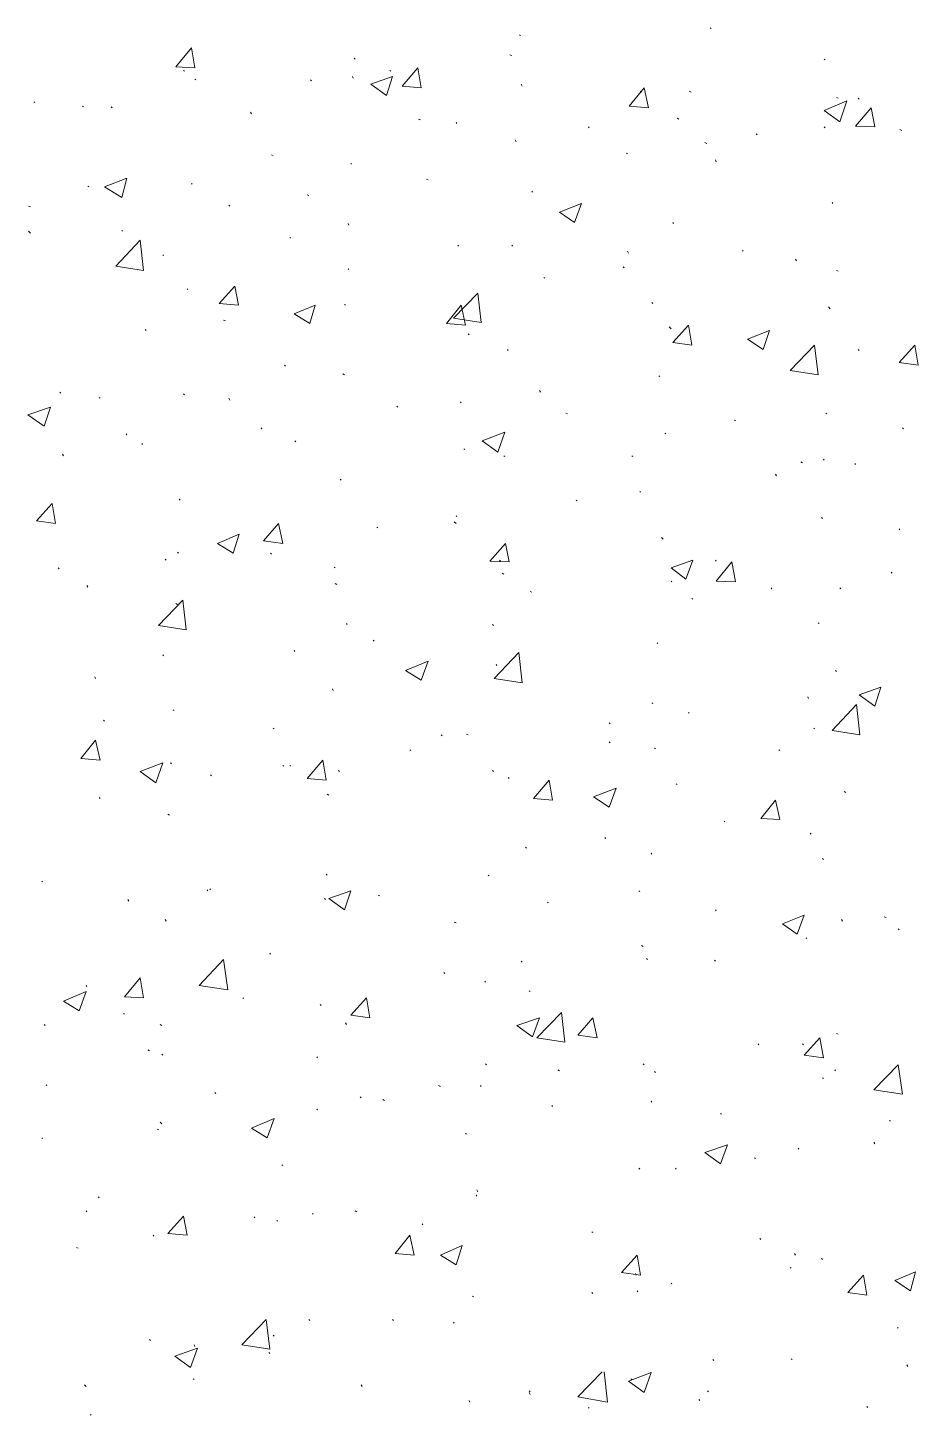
# Model space of a CAD drawing. Header units: millimetres. Extents: x 2928 to 3112, y 1220 to 1280.
# Drawn here: x 2963.702 to 2965.407, y 1254.915 to 1257.574 of the extents above; entities that cross this region are included whole.
import ezdxf

# ---------------------------------------------------------------- set-up
doc = ezdxf.new("R2010")
doc.units = ezdxf.units.MM

msp = doc.modelspace()

# ---------------------------------------------------------------- linework, layer by layer
at = {"color": 92, "linetype": 'Continuous', "lineweight": 13, "true_color": 0x00b800}
for points in [[(2965.00999, 1257.57219), (2965.00832, 1257.57385), (2965.00832, 1257.57385)], [(2964.64498, 1257.55885), (2964.64332, 1257.56052), (2964.64332, 1257.56052)], [(2963.98497, 1257.49885), (2964.01497, 1257.53552), (2964.01497, 1257.53552)], [(2964.02164, 1257.49719), (2964.01497, 1257.53552), (2964.01497, 1257.53552)], [(2964.62832, 1257.52052), (2964.62498, 1257.52219), (2964.62498, 1257.52219)], [(2963.98497, 1257.49885), (2964.02164, 1257.49719), (2964.02164, 1257.49719)], [(2964.00164, 1257.49052), (2963.99997, 1257.49219), (2963.99997, 1257.49219)], [(2964.32831, 1257.51385), (2964.32665, 1257.51552), (2964.32665, 1257.51552)], [(2964.39665, 1257.49052), (2964.39498, 1257.49219), (2964.39498, 1257.49219)], [(2964.41831, 1257.46219), (2964.44831, 1257.49719), (2964.44831, 1257.49719)], [(2964.45498, 1257.45885), (2964.44831, 1257.49719), (2964.44831, 1257.49719)], [(2965.22833, 1257.51219), (2965.22666, 1257.51385), (2965.22666, 1257.51385)], [(2964.02331, 1257.47385), (2964.02164, 1257.47552), (2964.02164, 1257.47552)], [(2964.24498, 1257.47219), (2964.24331, 1257.47385), (2964.24331, 1257.47385)], [(2964.32498, 1257.47719), (2964.32331, 1257.48052), (2964.32331, 1257.48052)], [(2964.35831, 1257.46552), (2964.39998, 1257.48052), (2964.39998, 1257.48052)], [(2964.35831, 1257.46552), (2964.38831, 1257.44385), (2964.38831, 1257.44385)], [(2964.38831, 1257.44385), (2964.39998, 1257.48052), (2964.39998, 1257.48052)], [(2964.64832, 1257.46219), (2964.64665, 1257.46552), (2964.64665, 1257.46552)], [(2964.41831, 1257.46219), (2964.45498, 1257.45885), (2964.45498, 1257.45885)], [(2964.85332, 1257.42385), (2964.88165, 1257.45885), (2964.88165, 1257.45885)], [(2964.87665, 1257.45052), (2964.87499, 1257.45219), (2964.87499, 1257.45219)], [(2964.88999, 1257.42052), (2964.88165, 1257.45885), (2964.88165, 1257.45885)], [(2964.97166, 1257.45052), (2964.96832, 1257.45219), (2964.96832, 1257.45219)], [(2965.25333, 1257.43885), (2965.24999, 1257.44052), (2965.24999, 1257.44052)], [(2965.29333, 1257.43719), (2965.29166, 1257.43885), (2965.29166, 1257.43885)], [(2963.71497, 1257.43052), (2963.7133, 1257.43219), (2963.7133, 1257.43219)], [(2963.80831, 1257.42219), (2963.80664, 1257.42385), (2963.80664, 1257.42385)], [(2963.86331, 1257.42052), (2963.86164, 1257.42219), (2963.86164, 1257.42219)], [(2964.12998, 1257.40885), (2964.12831, 1257.41219), (2964.12831, 1257.41219)], [(2964.85332, 1257.42385), (2964.88999, 1257.42052), (2964.88999, 1257.42052)], [(2965.22666, 1257.41552), (2965.26999, 1257.43385), (2965.26999, 1257.43385)], [(2965.22666, 1257.41552), (2965.25666, 1257.39385), (2965.25666, 1257.39385)], [(2965.25666, 1257.39385), (2965.26999, 1257.43385), (2965.26999, 1257.43385)], [(2965.28666, 1257.38552), (2965.31666, 1257.42052), (2965.31666, 1257.42052)], [(2965.32333, 1257.38385), (2965.31666, 1257.42052), (2965.31666, 1257.42052)], [(2964.45331, 1257.39719), (2964.44998, 1257.39885), (2964.44998, 1257.39885)], [(2964.52332, 1257.39052), (2964.52165, 1257.39218), (2964.52165, 1257.39218)], [(2964.77665, 1257.38218), (2964.77499, 1257.38385), (2964.77499, 1257.38385)], [(2964.94832, 1257.39885), (2964.94499, 1257.40052), (2964.94499, 1257.40052)], [(2965.22833, 1257.38218), (2965.22666, 1257.38385), (2965.22666, 1257.38385)], [(2965.28666, 1257.38552), (2965.32333, 1257.38385), (2965.32333, 1257.38385)], [(2964.63665, 1257.35552), (2964.63498, 1257.35885), (2964.63498, 1257.35885)], [(2965.09832, 1257.36885), (2965.09666, 1257.37052), (2965.09666, 1257.37052)], [(2965.37499, 1257.37718), (2965.37166, 1257.37885), (2965.37166, 1257.37885)], [(2964.17164, 1257.32885), (2964.16831, 1257.33052), (2964.16831, 1257.33052)], [(2964.84999, 1257.33218), (2964.84832, 1257.33385), (2964.84832, 1257.33385)], [(2965.00166, 1257.35218), (2964.99832, 1257.35385), (2964.99832, 1257.35385)], [(2964.32165, 1257.31218), (2964.31998, 1257.31385), (2964.31998, 1257.31385)], [(2965.01999, 1257.31718), (2965.01832, 1257.32052), (2965.01832, 1257.32052)], [(2963.84831, 1257.26885), (2963.89164, 1257.28552), (2963.89164, 1257.28552)], [(2963.88164, 1257.24885), (2963.89164, 1257.28552), (2963.89164, 1257.28552)], [(2964.46831, 1257.28218), (2964.46498, 1257.28385), (2964.46498, 1257.28385)], [(2963.81831, 1257.26885), (2963.81664, 1257.27052), (2963.81664, 1257.27052)], [(2963.84831, 1257.26885), (2963.88164, 1257.24885), (2963.88164, 1257.24885)], [(2964.01664, 1257.27385), (2964.01497, 1257.27552), (2964.01497, 1257.27552)], [(2964.23998, 1257.25218), (2964.23664, 1257.25385), (2964.23664, 1257.25385)], [(2964.66832, 1257.25885), (2964.66665, 1257.26052), (2964.66665, 1257.26052)], [(2963.70664, 1257.23052), (2963.7033, 1257.23218), (2963.7033, 1257.23218)], [(2964.08831, 1257.23218), (2964.08664, 1257.23385), (2964.08664, 1257.23385)], [(2964.71998, 1257.22052), (2964.76165, 1257.23718), (2964.76165, 1257.23718)], [(2964.74832, 1257.20052), (2964.76165, 1257.23718), (2964.76165, 1257.23718)], [(2965.24333, 1257.23718), (2965.24166, 1257.23885), (2965.24166, 1257.23885)], [(2964.31665, 1257.19552), (2964.31498, 1257.19885), (2964.31498, 1257.19885)], [(2964.71998, 1257.22052), (2964.74832, 1257.20052), (2964.74832, 1257.20052)], [(2964.93832, 1257.19885), (2964.93665, 1257.20052), (2964.93665, 1257.20052)], [(2963.70664, 1257.18052), (2963.7033, 1257.18385), (2963.7033, 1257.18385)], [(2963.88331, 1257.18385), (2963.88164, 1257.18552), (2963.88164, 1257.18552)], [(2964.20498, 1257.17052), (2964.20331, 1257.17218), (2964.20331, 1257.17218)], [(2963.86997, 1257.11718), (2963.91664, 1257.16718), (2963.91664, 1257.16718)], [(2963.92331, 1257.10885), (2963.91664, 1257.16718), (2963.91664, 1257.16718)], [(2964.52665, 1257.15551), (2964.52498, 1257.15718), (2964.52498, 1257.15718)], [(2964.62998, 1257.15551), (2964.62832, 1257.15718), (2964.62832, 1257.15718)], [(2964.85165, 1257.14218), (2964.84999, 1257.14551), (2964.84999, 1257.14551)], [(2965.07166, 1257.14551), (2965.06999, 1257.14718), (2965.06999, 1257.14718)], [(2963.96164, 1257.13718), (2963.95997, 1257.13885), (2963.95997, 1257.13885)], [(2965.17332, 1257.12718), (2965.17166, 1257.13051), (2965.17166, 1257.13051)], [(2963.86997, 1257.11718), (2963.92331, 1257.10885), (2963.92331, 1257.10885)], [(2964.31665, 1257.11051), (2964.31498, 1257.11218), (2964.31498, 1257.11218)], [(2964.69165, 1257.09385), (2964.68998, 1257.09551), (2964.68998, 1257.09551)], [(2964.84332, 1257.11385), (2964.84165, 1257.11551), (2964.84165, 1257.11551)], [(2965.25333, 1257.10718), (2965.24999, 1257.10885), (2965.24999, 1257.10885)], [(2964.00831, 1257.07218), (2964.00664, 1257.07385), (2964.00664, 1257.07385)], [(2964.06831, 1257.04551), (2964.09831, 1257.07885), (2964.09831, 1257.07885)], [(2964.10498, 1257.04218), (2964.09831, 1257.07885), (2964.09831, 1257.07885)], [(2964.51665, 1257.01718), (2964.56332, 1257.06551), (2964.56332, 1257.06551)], [(2964.56998, 1257.00885), (2964.56332, 1257.06551), (2964.56332, 1257.06551)], [(2964.06831, 1257.04551), (2964.10498, 1257.04218), (2964.10498, 1257.04218)], [(2964.21164, 1257.02551), (2964.25164, 1257.04218), (2964.25164, 1257.04218)], [(2964.24164, 1257.00718), (2964.25164, 1257.04218), (2964.25164, 1257.04218)], [(2964.30998, 1257.04218), (2964.30831, 1257.04385), (2964.30831, 1257.04385)], [(2964.50332, 1257.00718), (2964.53165, 1257.04218), (2964.53165, 1257.04218)], [(2964.53998, 1257.00385), (2964.53165, 1257.04218), (2964.53165, 1257.04218)], [(2964.89832, 1257.04551), (2964.89665, 1257.04718), (2964.89665, 1257.04718)], [(2965.23833, 1257.03551), (2965.23499, 1257.03885), (2965.23499, 1257.03885)], [(2964.07998, 1257.01218), (2964.07664, 1257.01385), (2964.07664, 1257.01385)], [(2964.21164, 1257.02551), (2964.24164, 1257.00718), (2964.24164, 1257.00718)], [(2964.51665, 1257.01718), (2964.56998, 1257.00885), (2964.56998, 1257.00885)], [(2963.92831, 1256.99385), (2963.92664, 1256.99551), (2963.92664, 1256.99551)], [(2964.50332, 1257.00718), (2964.53998, 1257.00385), (2964.53998, 1257.00385)], [(2964.54665, 1256.98551), (2964.54498, 1256.98718), (2964.54498, 1256.98718)], [(2964.93332, 1256.99718), (2964.92999, 1257.00051), (2964.92999, 1257.00051)], [(2964.93665, 1256.97051), (2964.96666, 1257.00385), (2964.96666, 1257.00385)], [(2964.97332, 1256.96551), (2964.96666, 1257.00385), (2964.96666, 1257.00385)], [(2965.07999, 1256.97718), (2965.12166, 1256.99385), (2965.12166, 1256.99385)], [(2965.10999, 1256.95718), (2965.12166, 1256.99385), (2965.12166, 1256.99385)], [(2964.93665, 1256.97051), (2964.97332, 1256.96551), (2964.97332, 1256.96551)], [(2965.07999, 1256.97718), (2965.10999, 1256.95718), (2965.10999, 1256.95718)], [(2965.16166, 1256.91718), (2965.20833, 1256.96551), (2965.20833, 1256.96551)], [(2965.21499, 1256.90884), (2965.20833, 1256.96551), (2965.20833, 1256.96551)], [(2965.36999, 1256.93218), (2965.39999, 1256.96551), (2965.39999, 1256.96551)], [(2965.40666, 1256.92718), (2965.39999, 1256.96551), (2965.39999, 1256.96551)], [(2964.62165, 1256.95551), (2964.61998, 1256.95718), (2964.61998, 1256.95718)], [(2965.29333, 1256.95551), (2965.29166, 1256.95718), (2965.29166, 1256.95718)], [(2965.36999, 1256.93218), (2965.40666, 1256.92718), (2965.40666, 1256.92718)], [(2964.19498, 1256.92551), (2964.19331, 1256.92718), (2964.19331, 1256.92718)], [(2964.30831, 1256.90884), (2964.30498, 1256.91051), (2964.30498, 1256.91051)], [(2964.91165, 1256.90551), (2964.90999, 1256.90718), (2964.90999, 1256.90718)], [(2965.16166, 1256.91718), (2965.21499, 1256.90884), (2965.21499, 1256.90884)], [(2964.68332, 1256.87551), (2964.68165, 1256.87884), (2964.68165, 1256.87884)], [(2963.76497, 1256.87384), (2963.7633, 1256.87551), (2963.7633, 1256.87551)], [(2963.83997, 1256.86384), (2963.83831, 1256.86551), (2963.83831, 1256.86551)], [(2964.00164, 1256.87051), (2963.99997, 1256.87218), (2963.99997, 1256.87218)], [(2964.08831, 1256.86051), (2964.08664, 1256.86384), (2964.08664, 1256.86384)], [(2964.53165, 1256.85551), (2964.52998, 1256.85718), (2964.52998, 1256.85718)], [(2963.70164, 1256.83218), (2963.74497, 1256.84718), (2963.74497, 1256.84718)], [(2963.70164, 1256.83218), (2963.7333, 1256.81051), (2963.7333, 1256.81051)], [(2963.7333, 1256.81051), (2963.74497, 1256.84718), (2963.74497, 1256.84718)], [(2964.40998, 1256.84718), (2964.40831, 1256.84884), (2964.40831, 1256.84884)], [(2964.73499, 1256.83384), (2964.73165, 1256.83551), (2964.73165, 1256.83551)], [(2965.23166, 1256.83384), (2965.22999, 1256.83551), (2965.22999, 1256.83551)], [(2964.14998, 1256.80551), (2964.14831, 1256.80718), (2964.14831, 1256.80718)], [(2964.57165, 1256.78218), (2964.61498, 1256.79884), (2964.61498, 1256.79884)], [(2964.60165, 1256.76051), (2964.61498, 1256.79884), (2964.61498, 1256.79884)], [(2965.05666, 1256.82051), (2965.05499, 1256.82218), (2965.05499, 1256.82218)], [(2965.37833, 1256.80551), (2965.37666, 1256.80718), (2965.37666, 1256.80718)], [(2963.89164, 1256.79384), (2963.88997, 1256.79551), (2963.88997, 1256.79551)], [(2963.92164, 1256.77551), (2963.91997, 1256.77718), (2963.91997, 1256.77718)], [(2964.21498, 1256.78051), (2964.21331, 1256.78218), (2964.21331, 1256.78218)], [(2964.57165, 1256.78218), (2964.60165, 1256.76051), (2964.60165, 1256.76051)], [(2964.92332, 1256.79551), (2964.92165, 1256.79718), (2964.92165, 1256.79718)], [(2963.76997, 1256.75384), (2963.7683, 1256.75718), (2963.7683, 1256.75718)], [(2964.53832, 1256.76551), (2964.53665, 1256.76718), (2964.53665, 1256.76718)], [(2964.61498, 1256.75218), (2964.61332, 1256.75384), (2964.61332, 1256.75384)], [(2964.85999, 1256.75218), (2964.85832, 1256.75384), (2964.85832, 1256.75384)], [(2965.22666, 1256.74551), (2965.22499, 1256.74718), (2965.22499, 1256.74718)], [(2965.13499, 1256.71551), (2965.13332, 1256.71884), (2965.13332, 1256.71884)], [(2965.18499, 1256.74051), (2965.18166, 1256.74218), (2965.18166, 1256.74218)], [(2965.28666, 1256.73718), (2965.28499, 1256.73884), (2965.28499, 1256.73884)], [(2964.30165, 1256.70718), (2964.29998, 1256.70884), (2964.29998, 1256.70884)], [(2963.99331, 1256.66884), (2963.99164, 1256.67051), (2963.99164, 1256.67051)], [(2964.75332, 1256.66717), (2964.75165, 1256.66884), (2964.75165, 1256.66884)], [(2964.87499, 1256.68384), (2964.87332, 1256.68551), (2964.87332, 1256.68551)], [(2963.7183, 1256.62884), (2963.7483, 1256.66217), (2963.7483, 1256.66217)], [(2963.75497, 1256.62384), (2963.7483, 1256.66217), (2963.7483, 1256.66217)], [(2964.52332, 1256.63717), (2964.52165, 1256.63884), (2964.52165, 1256.63884)], [(2963.7183, 1256.62884), (2963.75497, 1256.62384), (2963.75497, 1256.62384)], [(2964.15331, 1256.59051), (2964.18164, 1256.62384), (2964.18164, 1256.62384)], [(2964.18998, 1256.58551), (2964.18164, 1256.62384), (2964.18164, 1256.62384)], [(2964.37165, 1256.61551), (2964.36998, 1256.61717), (2964.36998, 1256.61717)], [(2964.52165, 1256.62384), (2964.51832, 1256.62717), (2964.51832, 1256.62717)], [(2965.22333, 1256.63384), (2965.22166, 1256.63551), (2965.22166, 1256.63551)], [(2965.37166, 1256.61217), (2965.36999, 1256.61384), (2965.36999, 1256.61384)], [(2964.06498, 1256.58551), (2964.10664, 1256.60384), (2964.10664, 1256.60384)], [(2964.09498, 1256.56717), (2964.10664, 1256.60384), (2964.10664, 1256.60384)], [(2964.15331, 1256.59051), (2964.18998, 1256.58551), (2964.18998, 1256.58551)], [(2964.91832, 1256.59384), (2964.91499, 1256.59717), (2964.91499, 1256.59717)], [(2963.98997, 1256.56717), (2963.98831, 1256.56884), (2963.98831, 1256.56884)], [(2964.06498, 1256.58551), (2964.09498, 1256.56717), (2964.09498, 1256.56717)], [(2964.16831, 1256.56551), (2964.16664, 1256.56717), (2964.16664, 1256.56717)], [(2964.58665, 1256.55217), (2964.61665, 1256.58551), (2964.61665, 1256.58551)], [(2964.62332, 1256.55051), (2964.61665, 1256.58551), (2964.61665, 1256.58551)], [(2963.76164, 1256.53717), (2963.75997, 1256.53884), (2963.75997, 1256.53884)], [(2963.96664, 1256.55384), (2963.96497, 1256.55551), (2963.96497, 1256.55551)], [(2964.28998, 1256.53884), (2964.28831, 1256.54051), (2964.28831, 1256.54051)], [(2964.58665, 1256.55217), (2964.62332, 1256.55051), (2964.62332, 1256.55051)], [(2964.60665, 1256.55217), (2964.60498, 1256.55384), (2964.60498, 1256.55384)], [(2964.93332, 1256.53884), (2964.97499, 1256.55384), (2964.97499, 1256.55384)], [(2964.93332, 1256.53884), (2964.96166, 1256.51717), (2964.96166, 1256.51717)], [(2964.96166, 1256.51717), (2964.97499, 1256.55384), (2964.97499, 1256.55384)], [(2965.01999, 1256.55217), (2965.01832, 1256.55384), (2965.01832, 1256.55384)], [(2965.01999, 1256.51384), (2965.04999, 1256.55051), (2965.04999, 1256.55051)], [(2965.05666, 1256.51217), (2965.04999, 1256.55051), (2965.04999, 1256.55051)], [(2964.29331, 1256.50717), (2964.28998, 1256.50884), (2964.28998, 1256.50884)], [(2964.61332, 1256.52717), (2964.60998, 1256.52884), (2964.60998, 1256.52884)], [(2964.93499, 1256.51217), (2964.93332, 1256.51384), (2964.93332, 1256.51384)], [(2965.01999, 1256.51384), (2965.05666, 1256.51217), (2965.05666, 1256.51217)], [(2965.35666, 1256.52884), (2965.35499, 1256.53051), (2965.35499, 1256.53051)], [(2963.81664, 1256.50217), (2963.81497, 1256.50551), (2963.81497, 1256.50551)], [(2964.66665, 1256.49217), (2964.66332, 1256.49384), (2964.66332, 1256.49384)], [(2964.97499, 1256.47884), (2964.97332, 1256.48051), (2964.97332, 1256.48051)], [(2965.12666, 1256.49884), (2965.12499, 1256.50051), (2965.12499, 1256.50051)], [(2965.25833, 1256.49884), (2965.25666, 1256.50051), (2965.25666, 1256.50051)], [(2963.95164, 1256.42884), (2963.99831, 1256.47717), (2963.99831, 1256.47717)], [(2963.98831, 1256.46884), (2963.98497, 1256.47051), (2963.98497, 1256.47051)], [(2964.00497, 1256.4205), (2963.99831, 1256.47717), (2963.99831, 1256.47717)], [(2963.95164, 1256.42884), (2964.00497, 1256.4205), (2964.00497, 1256.4205)], [(2964.31331, 1256.4305), (2964.31165, 1256.43217), (2964.31165, 1256.43217)], [(2964.59332, 1256.42884), (2964.59165, 1256.4305), (2964.59165, 1256.4305)], [(2965.21666, 1256.43217), (2965.21499, 1256.43384), (2965.21499, 1256.43384)], [(2964.36498, 1256.39884), (2964.36331, 1256.4005), (2964.36331, 1256.4005)], [(2964.21331, 1256.37884), (2964.21164, 1256.3805), (2964.21164, 1256.3805)], [(2964.59498, 1256.32717), (2964.64165, 1256.37717), (2964.64165, 1256.37717)], [(2964.64832, 1256.31884), (2964.64165, 1256.37717), (2964.64165, 1256.37717)], [(2964.90832, 1256.39384), (2964.90665, 1256.3955), (2964.90665, 1256.3955)], [(2963.96164, 1256.3705), (2963.95997, 1256.37217), (2963.95997, 1256.37217)], [(2964.42498, 1256.34217), (2964.46831, 1256.3605), (2964.46831, 1256.3605)], [(2964.45498, 1256.32384), (2964.46831, 1256.3605), (2964.46831, 1256.3605)], [(2964.59998, 1256.35217), (2964.59832, 1256.35384), (2964.59832, 1256.35384)], [(2963.83164, 1256.32717), (2963.82997, 1256.3305), (2963.82997, 1256.3305)], [(2964.42498, 1256.34217), (2964.45498, 1256.32384), (2964.45498, 1256.32384)], [(2964.59498, 1256.32717), (2964.64832, 1256.31884), (2964.64832, 1256.31884)], [(2965.24999, 1256.3405), (2965.24833, 1256.34217), (2965.24833, 1256.34217)], [(2964.28665, 1256.30384), (2964.28498, 1256.30717), (2964.28498, 1256.30717)], [(2965.29333, 1256.2955), (2965.33499, 1256.3105), (2965.33499, 1256.3105)], [(2965.29333, 1256.2955), (2965.32333, 1256.27384), (2965.32333, 1256.27384)], [(2965.32333, 1256.27384), (2965.33499, 1256.3105), (2965.33499, 1256.3105)], [(2963.98164, 1256.2655), (2963.97997, 1256.26717), (2963.97997, 1256.26717)], [(2964.89832, 1256.27884), (2964.89665, 1256.2805), (2964.89665, 1256.2805)], [(2965.19666, 1256.28884), (2965.19499, 1256.29217), (2965.19499, 1256.29217)], [(2965.24166, 1256.22717), (2965.28833, 1256.27717), (2965.28833, 1256.27717)], [(2965.29499, 1256.21883), (2965.28833, 1256.27717), (2965.28833, 1256.27717)], [(2963.84831, 1256.2455), (2963.84664, 1256.24717), (2963.84664, 1256.24717)], [(2964.81665, 1256.2405), (2964.81499, 1256.24217), (2964.81499, 1256.24217)], [(2964.96832, 1256.2605), (2964.96666, 1256.26217), (2964.96666, 1256.26217)], [(2964.17331, 1256.2305), (2964.17164, 1256.23217), (2964.17164, 1256.23217)], [(2964.49498, 1256.21717), (2964.49331, 1256.21883), (2964.49331, 1256.21883)], [(2964.54498, 1256.21883), (2964.54165, 1256.2205), (2964.54165, 1256.2205)], [(2965.20833, 1256.2305), (2965.20666, 1256.23217), (2965.20666, 1256.23217)], [(2965.24166, 1256.22717), (2965.29499, 1256.21883), (2965.29499, 1256.21883)], [(2963.80331, 1256.17383), (2963.83164, 1256.20883), (2963.83164, 1256.20883)], [(2963.83997, 1256.1705), (2963.83164, 1256.20883), (2963.83164, 1256.20883)], [(2964.43498, 1256.18883), (2964.43331, 1256.1905), (2964.43331, 1256.1905)], [(2964.81665, 1256.20383), (2964.81499, 1256.2055), (2964.81499, 1256.2055)], [(2964.90332, 1256.19217), (2964.90165, 1256.19383), (2964.90165, 1256.19383)], [(2965.14166, 1256.18883), (2965.13999, 1256.1905), (2965.13999, 1256.1905)], [(2963.80331, 1256.17383), (2963.83997, 1256.1705), (2963.83997, 1256.1705)], [(2963.91664, 1256.14883), (2963.95997, 1256.1655), (2963.95997, 1256.1655)], [(2963.94664, 1256.12717), (2963.95997, 1256.1655), (2963.95997, 1256.1655)], [(2963.97664, 1256.16383), (2963.97497, 1256.1655), (2963.97497, 1256.1655)], [(2964.19164, 1256.15883), (2964.18998, 1256.1605), (2964.18998, 1256.1605)], [(2964.20498, 1256.15883), (2964.20331, 1256.1605), (2964.20331, 1256.1605)], [(2964.23664, 1256.1355), (2964.26665, 1256.1705), (2964.26665, 1256.1705)], [(2964.27331, 1256.13217), (2964.26665, 1256.1705), (2964.26665, 1256.1705)], [(2963.91664, 1256.14883), (2963.94664, 1256.12717), (2963.94664, 1256.12717)], [(2964.05331, 1256.1405), (2964.05164, 1256.14217), (2964.05164, 1256.14217)], [(2964.23664, 1256.1355), (2964.27331, 1256.13217), (2964.27331, 1256.13217)], [(2964.29831, 1256.14883), (2964.29665, 1256.1505), (2964.29665, 1256.1505)], [(2964.59332, 1256.14883), (2964.59165, 1256.1505), (2964.59165, 1256.1505)], [(2964.62332, 1256.1355), (2964.62165, 1256.13717), (2964.62165, 1256.13717)], [(2964.66998, 1256.09717), (2964.69998, 1256.13217), (2964.69998, 1256.13217)], [(2964.70665, 1256.09383), (2964.69998, 1256.13217), (2964.69998, 1256.13217)], [(2964.78499, 1256.1005), (2964.82832, 1256.11717), (2964.82832, 1256.11717)], [(2964.81499, 1256.0805), (2964.82832, 1256.11717), (2964.82832, 1256.11717)], [(2964.94499, 1256.12383), (2964.94332, 1256.1255), (2964.94332, 1256.1255)], [(2965.26833, 1256.10883), (2965.26499, 1256.1105), (2965.26499, 1256.1105)], [(2963.83997, 1256.09717), (2963.83831, 1256.09883), (2963.83831, 1256.09883)], [(2964.27831, 1256.10383), (2964.27498, 1256.1055), (2964.27498, 1256.1055)], [(2964.66998, 1256.09717), (2964.70665, 1256.09383), (2964.70665, 1256.09383)], [(2964.78499, 1256.1005), (2964.81499, 1256.0805), (2964.81499, 1256.0805)], [(2965.10499, 1256.05883), (2965.13332, 1256.09383), (2965.13332, 1256.09383)], [(2965.14166, 1256.05717), (2965.13332, 1256.09383), (2965.13332, 1256.09383)], [(2963.97331, 1256.0655), (2963.96997, 1256.06717), (2963.96997, 1256.06717)], [(2965.10499, 1256.05883), (2965.14166, 1256.05717), (2965.14166, 1256.05717)], [(2965.03666, 1256.05217), (2965.03499, 1256.05383), (2965.03499, 1256.05383)], [(2965.20166, 1256.02883), (2965.19999, 1256.0305), (2965.19999, 1256.0305)], [(2964.65665, 1256.00217), (2964.65498, 1256.00383), (2964.65498, 1256.00383)], [(2964.80832, 1256.0205), (2964.80665, 1256.02217), (2964.80665, 1256.02217)], [(2964.89665, 1255.9905), (2964.89499, 1255.99216), (2964.89499, 1255.99216)], [(2965.22499, 1255.9805), (2965.22333, 1255.98216), (2965.22333, 1255.98216)], [(2964.27498, 1255.9505), (2964.27331, 1255.95216), (2964.27331, 1255.95216)], [(2964.58498, 1255.94883), (2964.58332, 1255.9505), (2964.58332, 1255.9505)], [(2963.72997, 1255.93716), (2963.7283, 1255.93883), (2963.7283, 1255.93883)], [(2964.04664, 1255.9205), (2964.04498, 1255.92216), (2964.04498, 1255.92216)], [(2964.05164, 1255.92216), (2964.04998, 1255.92383), (2964.04998, 1255.92383)], [(2963.89497, 1255.9005), (2963.89331, 1255.90383), (2963.89331, 1255.90383)], [(2964.27165, 1255.90383), (2964.26998, 1255.9055), (2964.26998, 1255.9055)], [(2964.27831, 1255.9055), (2964.31998, 1255.9205), (2964.31998, 1255.9205)], [(2964.27831, 1255.9055), (2964.30831, 1255.88383), (2964.30831, 1255.88383)], [(2964.30831, 1255.88383), (2964.31998, 1255.9205), (2964.31998, 1255.9205)], [(2964.37498, 1255.9105), (2964.37331, 1255.91216), (2964.37331, 1255.91216)], [(2964.69832, 1255.89716), (2964.69665, 1255.89883), (2964.69665, 1255.89883)], [(2964.87332, 1255.91883), (2964.87165, 1255.9205), (2964.87165, 1255.9205)], [(2965.01999, 1255.88216), (2965.01832, 1255.88383), (2965.01832, 1255.88383)], [(2965.14666, 1255.85716), (2965.18832, 1255.87383), (2965.18832, 1255.87383)], [(2965.17499, 1255.83716), (2965.18832, 1255.87383), (2965.18832, 1255.87383)], [(2965.34499, 1255.86883), (2965.34166, 1255.8705), (2965.34166, 1255.8705)], [(2963.96664, 1255.86216), (2963.96497, 1255.8655), (2963.96497, 1255.8655)], [(2964.52165, 1255.85883), (2964.51832, 1255.8605), (2964.51832, 1255.8605)], [(2965.14666, 1255.85716), (2965.17499, 1255.83716), (2965.17499, 1255.83716)], [(2965.26166, 1255.86216), (2965.25999, 1255.8655), (2965.25999, 1255.8655)], [(2965.36999, 1255.8455), (2965.36833, 1255.84716), (2965.36833, 1255.84716)], [(2964.87999, 1255.81383), (2964.87665, 1255.8155), (2964.87665, 1255.8155)], [(2965.19332, 1255.82883), (2965.19166, 1255.8305), (2965.19166, 1255.8305)], [(2964.02998, 1255.73883), (2964.07664, 1255.78883), (2964.07664, 1255.78883)], [(2964.08498, 1255.73049), (2964.07664, 1255.78883), (2964.07664, 1255.78883)], [(2964.16664, 1255.79883), (2964.16498, 1255.8005), (2964.16498, 1255.8005)], [(2964.88832, 1255.78883), (2964.88665, 1255.7905), (2964.88665, 1255.7905)], [(2964.49998, 1255.76216), (2964.49832, 1255.76383), (2964.49832, 1255.76383)], [(2964.64832, 1255.78383), (2964.64665, 1255.7855), (2964.64665, 1255.7855)], [(2965.01832, 1255.7855), (2965.01666, 1255.78716), (2965.01666, 1255.78716)], [(2963.81497, 1255.73716), (2963.81331, 1255.73883), (2963.81331, 1255.73883)], [(2963.88664, 1255.71716), (2963.91664, 1255.75383), (2963.91664, 1255.75383)], [(2963.92331, 1255.71549), (2963.91664, 1255.75383), (2963.91664, 1255.75383)], [(2964.02998, 1255.73883), (2964.08498, 1255.73049), (2964.08498, 1255.73049)], [(2964.57832, 1255.74549), (2964.57665, 1255.74716), (2964.57665, 1255.74716)], [(2963.76997, 1255.70883), (2963.81331, 1255.72716), (2963.81331, 1255.72716)], [(2963.76997, 1255.70883), (2963.79997, 1255.69049), (2963.79997, 1255.69049)], [(2963.79997, 1255.69049), (2963.81331, 1255.72716), (2963.81331, 1255.72716)], [(2963.88664, 1255.71716), (2963.92331, 1255.71549), (2963.92331, 1255.71549)], [(2964.11498, 1255.71383), (2964.11331, 1255.71549), (2964.11331, 1255.71549)], [(2964.31998, 1255.68216), (2964.34998, 1255.71549), (2964.34998, 1255.71549)], [(2964.35665, 1255.67716), (2964.34998, 1255.71549), (2964.34998, 1255.71549)], [(2964.66332, 1255.72716), (2964.66165, 1255.72883), (2964.66165, 1255.72883)], [(2963.88664, 1255.68383), (2963.88497, 1255.68549), (2963.88497, 1255.68549)], [(2964.26331, 1255.70049), (2964.26165, 1255.70216), (2964.26165, 1255.70216)], [(2964.31998, 1255.68216), (2964.35665, 1255.67716), (2964.35665, 1255.67716)], [(2964.67665, 1255.63883), (2964.72332, 1255.68716), (2964.72332, 1255.68716)], [(2964.72999, 1255.63049), (2964.72332, 1255.68716), (2964.72332, 1255.68716)], [(2963.73497, 1255.66216), (2963.7333, 1255.66383), (2963.7333, 1255.66383)], [(2963.95831, 1255.66216), (2963.95497, 1255.66383), (2963.95497, 1255.66383)], [(2964.31165, 1255.66383), (2964.30998, 1255.66716), (2964.30998, 1255.66716)], [(2964.63832, 1255.66216), (2964.68165, 1255.67716), (2964.68165, 1255.67716)], [(2964.63832, 1255.66216), (2964.66832, 1255.64049), (2964.66832, 1255.64049)], [(2964.66832, 1255.64049), (2964.68165, 1255.67716), (2964.68165, 1255.67716)], [(2964.75499, 1255.64383), (2964.78332, 1255.67716), (2964.78332, 1255.67716)], [(2964.79165, 1255.63883), (2964.78332, 1255.67716), (2964.78332, 1255.67716)], [(2964.67665, 1255.63883), (2964.72999, 1255.63049), (2964.72999, 1255.63049)], [(2964.75499, 1255.64383), (2964.79165, 1255.63883), (2964.79165, 1255.63883)], [(2965.18832, 1255.60549), (2965.21833, 1255.63883), (2965.21833, 1255.63883)], [(2965.22499, 1255.60049), (2965.21833, 1255.63883), (2965.21833, 1255.63883)], [(2965.25333, 1255.64549), (2965.24999, 1255.64716), (2965.24999, 1255.64716)], [(2963.93497, 1255.61383), (2963.93164, 1255.61549), (2963.93164, 1255.61549)], [(2963.95997, 1255.60549), (2963.95831, 1255.60716), (2963.95831, 1255.60716)], [(2964.25664, 1255.60049), (2964.25498, 1255.60216), (2964.25498, 1255.60216)], [(2965.10166, 1255.62549), (2965.09999, 1255.62716), (2965.09999, 1255.62716)], [(2965.18666, 1255.62549), (2965.18499, 1255.62716), (2965.18499, 1255.62716)], [(2965.18832, 1255.60549), (2965.22499, 1255.60049), (2965.22499, 1255.60049)], [(2964.57998, 1255.58716), (2964.57832, 1255.58883), (2964.57832, 1255.58883)], [(2964.71998, 1255.57549), (2964.71665, 1255.57716), (2964.71665, 1255.57716)], [(2964.88165, 1255.58716), (2964.87999, 1255.58883), (2964.87999, 1255.58883)], [(2965.24833, 1255.57549), (2965.24666, 1255.57716), (2965.24666, 1255.57716)], [(2965.32166, 1255.53883), (2965.36833, 1255.58716), (2965.36833, 1255.58716)], [(2965.37666, 1255.53049), (2965.36833, 1255.58716), (2965.36833, 1255.58716)], [(2963.7383, 1255.54716), (2963.73664, 1255.54883), (2963.73664, 1255.54883)], [(2964.90332, 1255.57216), (2964.90165, 1255.57383), (2964.90165, 1255.57383)], [(2965.22499, 1255.56049), (2965.22333, 1255.56216), (2965.22333, 1255.56216)], [(2964.06164, 1255.53216), (2964.05998, 1255.53383), (2964.05998, 1255.53383)], [(2964.33998, 1255.52382), (2964.33831, 1255.52549), (2964.33831, 1255.52549)], [(2964.49165, 1255.54549), (2964.48831, 1255.54716), (2964.48831, 1255.54716)], [(2964.56998, 1255.54549), (2964.56832, 1255.54716), (2964.56832, 1255.54716)], [(2965.32166, 1255.53883), (2965.37666, 1255.53049), (2965.37666, 1255.53049)], [(2964.25664, 1255.50049), (2964.25498, 1255.50216), (2964.25498, 1255.50216)], [(2964.38498, 1255.51882), (2964.38165, 1255.52049), (2964.38165, 1255.52049)], [(2964.70665, 1255.50716), (2964.70498, 1255.50882), (2964.70498, 1255.50882)], [(2964.89665, 1255.51549), (2964.89499, 1255.51716), (2964.89499, 1255.51716)], [(2963.95831, 1255.47382), (2963.95497, 1255.47716), (2963.95497, 1255.47716)], [(2964.12998, 1255.46549), (2964.17331, 1255.48382), (2964.17331, 1255.48382)], [(2964.15998, 1255.44716), (2964.17331, 1255.48382), (2964.17331, 1255.48382)], [(2965.02999, 1255.49216), (2965.02832, 1255.49382), (2965.02832, 1255.49382)], [(2965.35333, 1255.47882), (2965.35166, 1255.48049), (2965.35166, 1255.48049)], [(2963.72997, 1255.44549), (2963.7283, 1255.44716), (2963.7283, 1255.44716)], [(2963.95164, 1255.46216), (2963.94997, 1255.46382), (2963.94997, 1255.46382)], [(2964.12998, 1255.46549), (2964.15998, 1255.44716), (2964.15998, 1255.44716)], [(2964.54165, 1255.45382), (2964.53998, 1255.45549), (2964.53998, 1255.45549)], [(2964.99832, 1255.41882), (2965.04166, 1255.43382), (2965.04166, 1255.43382)], [(2964.99832, 1255.41882), (2965.02832, 1255.39716), (2965.02832, 1255.39716)], [(2965.02832, 1255.39716), (2965.04166, 1255.43382), (2965.04166, 1255.43382)], [(2965.17832, 1255.42549), (2965.17666, 1255.42716), (2965.17666, 1255.42716)], [(2965.32333, 1255.43549), (2965.32166, 1255.43882), (2965.32166, 1255.43882)], [(2964.18998, 1255.39382), (2964.18831, 1255.39549), (2964.18831, 1255.39549)], [(2965.09499, 1255.40716), (2965.09332, 1255.40882), (2965.09332, 1255.40882)], [(2964.87332, 1255.38716), (2964.87165, 1255.38882), (2964.87165, 1255.38882)], [(2964.94332, 1255.38716), (2964.94165, 1255.38882), (2964.94165, 1255.38882)], [(2964.56165, 1255.33549), (2964.55998, 1255.33716), (2964.55998, 1255.33716)], [(2964.56332, 1255.34382), (2964.56165, 1255.34716), (2964.56165, 1255.34716)], [(2963.83831, 1255.33216), (2963.83664, 1255.33382), (2963.83664, 1255.33382)], [(2963.81497, 1255.30549), (2963.81331, 1255.30716), (2963.81331, 1255.30716)], [(2963.96997, 1255.26382), (2963.99997, 1255.29716), (2963.99997, 1255.29716)], [(2964.00664, 1255.26049), (2963.99997, 1255.29716), (2963.99997, 1255.29716)], [(2964.13664, 1255.29382), (2964.13498, 1255.29549), (2964.13498, 1255.29549)], [(2964.17998, 1255.28715), (2964.17831, 1255.28882), (2964.17831, 1255.28882)], [(2964.24831, 1255.30049), (2964.24664, 1255.30216), (2964.24664, 1255.30216)], [(2964.33165, 1255.30549), (2964.32831, 1255.30716), (2964.32831, 1255.30716)], [(2963.94331, 1255.25882), (2963.94164, 1255.26049), (2963.94164, 1255.26049)], [(2963.96997, 1255.26382), (2964.00664, 1255.26049), (2964.00664, 1255.26049)], [(2964.40498, 1255.22549), (2964.43331, 1255.26049), (2964.43331, 1255.26049)], [(2964.44165, 1255.22215), (2964.43331, 1255.26049), (2964.43331, 1255.26049)], [(2964.45831, 1255.28049), (2964.45665, 1255.28215), (2964.45665, 1255.28215)], [(2964.78332, 1255.26549), (2964.78165, 1255.26715), (2964.78165, 1255.26715)], [(2963.79831, 1255.23549), (2963.79497, 1255.23715), (2963.79497, 1255.23715)], [(2964.49165, 1255.22215), (2964.53332, 1255.24049), (2964.53332, 1255.24049)], [(2964.52165, 1255.20382), (2964.53332, 1255.24049), (2964.53332, 1255.24049)], [(2965.10499, 1255.25215), (2965.10332, 1255.25382), (2965.10332, 1255.25382)], [(2964.40498, 1255.22549), (2964.44165, 1255.22215), (2964.44165, 1255.22215)], [(2964.49165, 1255.22215), (2964.52165, 1255.20382), (2964.52165, 1255.20382)], [(2964.83832, 1255.18882), (2964.86832, 1255.22215), (2964.86832, 1255.22215)], [(2964.87499, 1255.18382), (2964.86832, 1255.22215), (2964.86832, 1255.22215)], [(2965.17166, 1255.22215), (2965.16999, 1255.22549), (2965.16999, 1255.22549)], [(2965.22333, 1255.21382), (2965.22166, 1255.21549), (2965.22166, 1255.21549)], [(2964.83832, 1255.18882), (2964.87499, 1255.18382), (2964.87499, 1255.18382)], [(2964.86665, 1255.18382), (2964.86499, 1255.18715), (2964.86499, 1255.18715)], [(2965.16332, 1255.19715), (2965.16166, 1255.19882), (2965.16166, 1255.19882)], [(2965.27166, 1255.15049), (2965.30166, 1255.18382), (2965.30166, 1255.18382)], [(2965.30833, 1255.14549), (2965.30166, 1255.18382), (2965.30166, 1255.18382)], [(2965.36166, 1255.17382), (2965.40166, 1255.19049), (2965.40166, 1255.19049)], [(2965.39166, 1255.15382), (2965.40166, 1255.19049), (2965.40166, 1255.19049)], [(2964.78332, 1255.14882), (2964.78165, 1255.15049), (2964.78165, 1255.15049)], [(2964.86999, 1255.15215), (2964.86832, 1255.15382), (2964.86832, 1255.15382)], [(2964.93499, 1255.16715), (2964.93332, 1255.16882), (2964.93332, 1255.16882)], [(2965.27166, 1255.15049), (2965.30833, 1255.14549), (2965.30833, 1255.14549)], [(2965.36166, 1255.17382), (2965.39166, 1255.15382), (2965.39166, 1255.15382)], [(2964.55498, 1255.14215), (2964.55332, 1255.14382), (2964.55332, 1255.14382)], [(2964.11164, 1255.05048), (2964.15831, 1255.09882), (2964.15831, 1255.09882)], [(2964.16498, 1255.04215), (2964.15831, 1255.09882), (2964.15831, 1255.09882)], [(2964.24164, 1255.09715), (2964.23998, 1255.09882), (2964.23998, 1255.09882)], [(2964.40165, 1255.09715), (2964.39998, 1255.09882), (2964.39998, 1255.09882)], [(2964.51832, 1255.09215), (2964.51665, 1255.09382), (2964.51665, 1255.09382)], [(2965.36833, 1255.08215), (2965.36666, 1255.08382), (2965.36666, 1255.08382)], [(2963.93664, 1255.05882), (2963.93497, 1255.06048), (2963.93497, 1255.06048)], [(2963.98331, 1255.02882), (2964.02664, 1255.04382), (2964.02664, 1255.04382)], [(2964.01331, 1255.00715), (2964.02664, 1255.04382), (2964.02664, 1255.04382)], [(2964.02164, 1255.04715), (2964.01997, 1255.05048), (2964.01997, 1255.05048)], [(2964.11164, 1255.05048), (2964.16498, 1255.04215), (2964.16498, 1255.04215)], [(2964.17331, 1255.06715), (2964.17164, 1255.06882), (2964.17164, 1255.06882)], [(2963.98331, 1255.02882), (2964.01331, 1255.00715), (2964.01331, 1255.00715)], [(2964.16498, 1255.03382), (2964.16331, 1255.03548), (2964.16331, 1255.03548)], [(2965.01499, 1255.02048), (2965.01332, 1255.02215), (2965.01332, 1255.02215)], [(2965.16499, 1255.02215), (2965.16332, 1255.02382), (2965.16332, 1255.02382)], [(2964.75499, 1254.95048), (2964.80165, 1254.99882), (2964.80165, 1254.99882)], [(2964.81165, 1254.94048), (2964.80499, 1254.99882), (2964.80499, 1254.99882)], [(2964.85165, 1254.98048), (2964.89499, 1254.99715), (2964.89499, 1254.99715)], [(2964.88165, 1254.95882), (2964.89499, 1254.99715), (2964.89499, 1254.99715)], [(2965.38666, 1255.00882), (2965.38499, 1255.01215), (2965.38499, 1255.01215)], [(2963.81331, 1254.97048), (2963.80997, 1254.97382), (2963.80997, 1254.97382)], [(2964.01997, 1254.98382), (2964.01831, 1254.98548), (2964.01831, 1254.98548)], [(2964.34165, 1254.97048), (2964.33998, 1254.97382), (2964.33998, 1254.97382)], [(2964.85165, 1254.98048), (2964.88165, 1254.95882), (2964.88165, 1254.95882)], [(2964.85832, 1254.98382), (2964.85665, 1254.98548), (2964.85665, 1254.98548)], [(2964.54832, 1254.94048), (2964.54665, 1254.94382), (2964.54665, 1254.94382)], [(2964.66332, 1254.96048), (2964.66165, 1254.96215), (2964.66165, 1254.96215)], [(2964.66332, 1254.95548), (2964.66165, 1254.95882), (2964.66165, 1254.95882)], [(2964.75499, 1254.95048), (2964.81165, 1254.94048), (2964.81165, 1254.94048)], [(2964.98832, 1254.94382), (2964.98666, 1254.94548), (2964.98666, 1254.94548)], [(2965.00499, 1254.96048), (2965.00332, 1254.96215), (2965.00332, 1254.96215)], [(2963.82331, 1254.91548), (2963.82164, 1254.91715), (2963.82164, 1254.91715)], [(2964.77665, 1254.92882), (2964.77499, 1254.93048), (2964.77499, 1254.93048)], [(2965.30999, 1254.93048), (2965.30833, 1254.93215), (2965.30833, 1254.93215)]]:
    msp.add_lwpolyline(points, dxfattribs=at)

doc.saveas('drawing.dxf')
